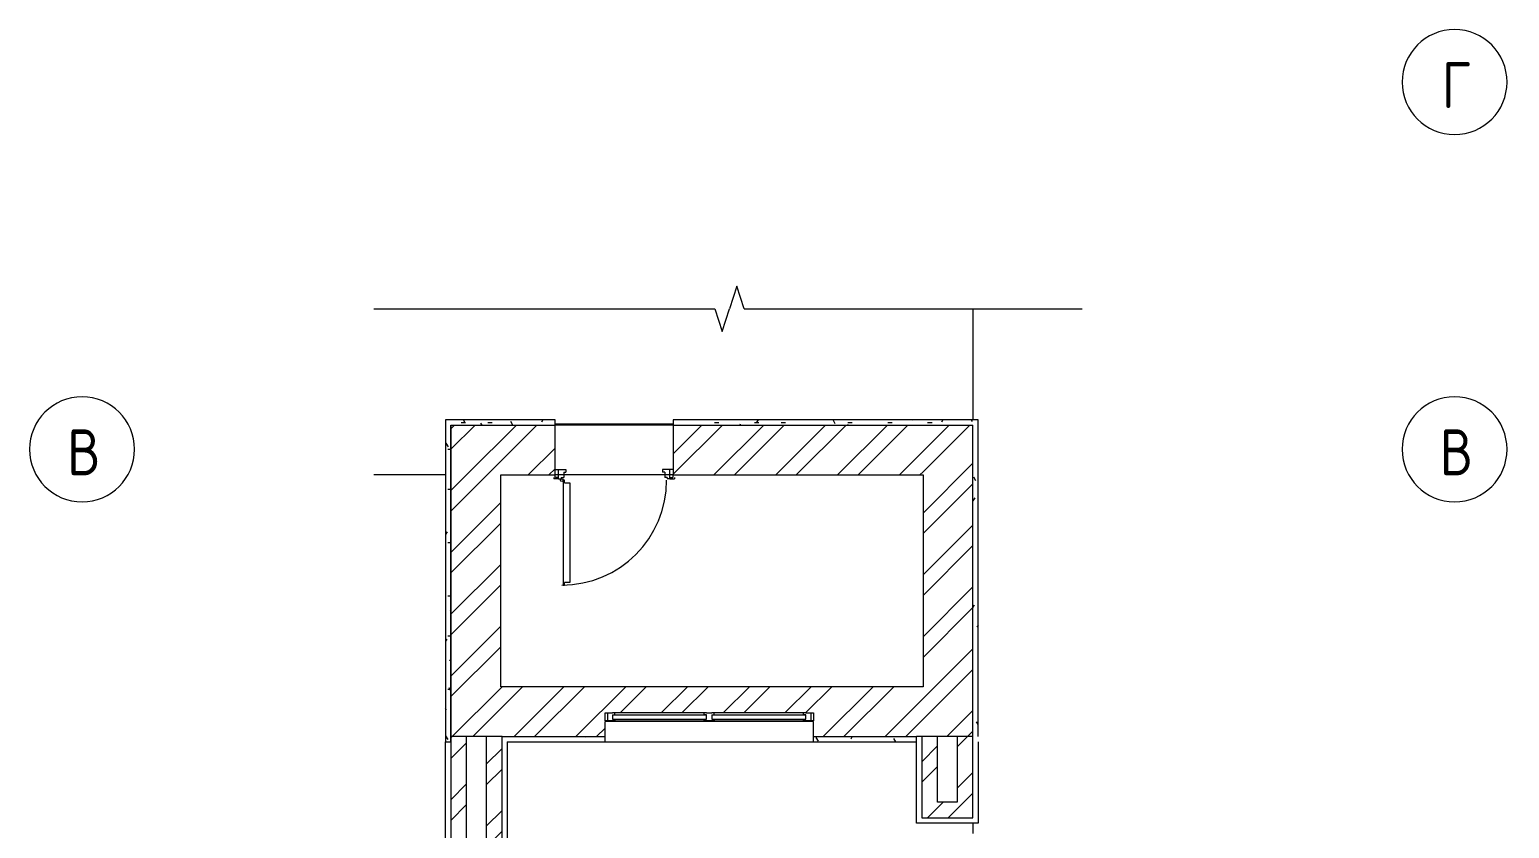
# Model space of a CAD drawing. Header units: millimetres. Extents: x -515342 to 330399, y -224905 to 507333.
# Drawn here: x -416926 to -405644, y 492376 to 498466 of the extents above; entities that cross this region are included whole.
import ezdxf

# ---------------------------------------------------------------- set-up
doc = ezdxf.new("R2010")
doc.units = ezdxf.units.MM
doc.linetypes.add('ASVP_Невидимые', pattern=[5, 3, -2])
for name, color, linetype, lineweight in [('_ Окна', 7, 'Continuous', 0), ('Аннотация', 7, 'Continuous', 0), ('Двери', 7, 'Continuous', 0), ('Крыша', 7, 'Continuous', 0), ('Обобщенные модели', 7, 'Continuous', 0), ('Окна', 7, 'Continuous', 0), ('Оси', 7, 'Continuous', 0), ('Перекрытие', 7, 'Continuous', 0), ('Стены внутренние', 7, 'Continuous', 0), ('Стены наружные', 7, 'Continuous', 0), ('Стены несущие', 7, 'Continuous', 0), ('Стены отделка', 7, 'Continuous', 0), ('Узлы', 7, 'Continuous', 0)]:
    doc.layers.add(name, color=color, linetype=linetype, lineweight=lineweight)
doc.styles.add('GOST Common', font='', dxfattribs={"width": 0.9, "height": 350})
doc.styles.get('GOST Common').set_extended_font_data('GOST Common')
pattern_1 = [(45, (-425928.9, 488866.48), (-235.732, 235.732), []), (45, (-425771.75, 488866.48), (-235.732, 235.732), [])]
pattern_2 = [(0, (-425928.9, 488866.48), (406.4, 101.6), [33.528, -271.272, 33.528, -271.272, -1625.6]), (0, (-425928.9, 488866.48), (406.4, 101.6), [-609.6, 33.528, -576.072, 33.528, -271.272, -711.2]), (0, (-425928.9, 488866.48), (406.4, 101.6), [-1524, 33.528, -169.672, 33.528, -474.472]), (120, (-425776.5, 488917.28), (-291.1882, 301.1527), [33.528, -271.272, 33.528, -271.272, -1625.6]), (120, (-425776.5, 488917.28), (-291.1882, 301.1527), [-609.6, 33.528, -576.072, 33.528, -271.272, -711.2]), (120, (-425776.5, 488917.28), (-291.1882, 301.1527), [-1524, 33.528, -169.672, 33.528, -474.472]), (240, (-425725.7, 489120.48), (-115.2118, -402.7527), [33.528, -271.272, 33.528, -271.272, -1625.6]), (240, (-425725.7, 489120.48), (-115.2118, -402.7527), [-609.6, 33.528, -576.072, 33.528, -271.272, -711.2]), (240, (-425725.7, 489120.48), (-115.2118, -402.7527), [-1524, 33.528, -169.672, 33.528, -474.472])]

# ---------------------------------------------------------------- blocks, each defined once
blk = doc.blocks.new('Дверь_Стальная_1 полотно - АР_Дверь_Внутренняя_850х1920h_коробка__Г_Пр-9822586-О_АР_П_Крыша - фрагмент 1')
at = {"layer": 'Двери', "lineweight": 18}
for p, q in [((-460, -210), (-460, -220)), ((-425, -220), (-460, -220)), ((-425, -150), (-369, -150)), ((-425, -220), (-425, -150)), ((-425, -220), (-405, -220)), ((-405, -210), (-405, -220)), ((-405, -210), (-385, -210)), ((-385, -169), (-385, -210)), ((-385, -169), (-369, -169)), ((-369, -150), (-369, -169)), ((369, -150), (369, -169)), ((425, -150), (369, -150)), ((385, -169), (369, -169)), ((385, -169), (385, -210)), ((405, -210), (385, -210)), ((405, -210), (405, -220)), ((425, -220), (405, -220)), ((425, -220), (425, -150)), ((425, -220), (460, -220)), ((460, -210), (460, -220)), ((-390, -230), (-390, -1030)), ((-380, -230), (-390, -230)), ((-380, -250), (-380, -230)), ((-380, -250), (-339, -250)), ((-339, -250), (-339, -1010)), ((-380, -1030), (-380, -1010)), ((-339, -1010), (-380, -1010)), ((-390, -1030), (-380, -1030))]:
    blk.add_line(p, q, dxfattribs=at)
at = {"layer": 'Двери', "linetype": 'ASVP_Невидимые', "lineweight": 18}
for p, q in [((-450, -150), (-425, -150)), ((-450, -210), (-450, -190)), ((-425, -210), (-450, -210)), ((450, -150), (425, -150)), ((425, -210), (450, -210)), ((450, -210), (450, -190))]:
    blk.add_line(p, q, dxfattribs=at)
at = {"layer": 'Двери', "lineweight": 18}
blk.add_circle((-400, -230), 10, dxfattribs=at)
blk.add_arc((-400, -230), 800, 270, 360, dxfattribs=at)
blk = doc.blocks.new('Окно_ПВХ_2Створки - АР_Окно_ОП_850_h_х1550_2ст-10187613-О_АР_П_Крыша - фрагмент 1')
at = {"layer": '_ Окна'}
for p, q in [((-795, -10), (-737, -10)), ((-795, -70), (-795, -10)), ((-719, -70), (-795, -70)), ((-775, -10), (-775, -70)), ((-719, -10), (-737, -10)), ((-737, -24), (-737, -56)), ((-737, -24), (-20, -24)), ((-737, -24), (-719, -24)), ((-737, -56), (-719, -56)), ((-719, -24), (-719, -10)), ((-719, -56), (-719, -70)), ((-719, -56), (-38, -56)), ((-20, -10), (-38, -10)), ((-38, -24), (-38, -10)), ((-20, -24), (-38, -24)), ((-38, -56), (-20, -56)), ((-38, -70), (-38, -56)), ((38, -70), (-38, -70)), ((-20, -10), (20, -10)), ((-20, -56), (-20, -24)), ((38, -10), (20, -10)), ((20, -24), (20, -56)), ((20, -24), (737, -24)), ((20, -24), (38, -24)), ((20, -56), (38, -56)), ((38, -24), (38, -10)), ((38, -56), (38, -70)), ((38, -56), (719, -56)), ((737, -10), (719, -10)), ((719, -24), (719, -10)), ((737, -24), (719, -24)), ((719, -56), (737, -56)), ((719, -70), (719, -56)), ((795, -70), (719, -70)), ((737, -10), (795, -10)), ((737, -56), (737, -24)), ((775, -10), (775, -70)), ((795, -10), (795, -70))]:
    blk.add_line(p, q, dxfattribs=at)
at = {"layer": 'Окна'}
for p, q in [((-38, -10), (-719, -10)), ((-719, -70), (-38, -70)), ((719, -10), (38, -10)), ((38, -70), (719, -70))]:
    blk.add_line(p, q, dxfattribs=at)
blk = doc.blocks.new('откос_окно_штукатурка - АР_Отделка_Откос-10187838-О_АР_П_Крыша - фрагмент 1')
at = {"layer": 'Обобщенные модели'}
for p, q in [((-795, 0), (-795, 156)), ((795, 156), (-795, 156)), ((795, 0), (795, 156)), ((-795, 0), (795, 0))]:
    blk.add_line(p, q, dxfattribs=at)
blk = doc.blocks.new('Обрыв_Прямоугольник - По умолчанию-9739459-О_АР_П_Крыша - фрагмент 1')
at = {"layer": 'Узлы'}
for p, q in [((117, 0), (2717, 0)), ((2939, 0), (5516, 0)), ((2717, -8507), (117, -8507)), ((5516, -8507), (2939, -8507))]:
    blk.add_line(p, q, dxfattribs=at)
blk = doc.blocks.new('Ось сетки - Круг_Ø8 мм-6577-О_АР_П_Крыша - фрагмент 1')
at = {"layer": 'Оси'}
for start, end in [(360, 180), (180, 360)]:
    blk.add_arc((0, 0), 4, start, end, dxfattribs=at)
blk = doc.blocks.new('Ось сетки - Круг_Ø8 мм-6577-О_АР_П_Крыша - фрагмент 2')
at = {"layer": 'Оси'}
for start, end in [(360, 180), (180, 360)]:
    blk.add_arc((0, 0), 4, start, end, dxfattribs=at)

msp = doc.modelspace()

# ---------------------------------------------------------------- hatches: boundary and pattern name
at = {"layer": 'Стены внутренние'}
h = msp.add_hatch(dxfattribs=at)
h.set_pattern_fill('FP_2', color=256, style=0, pattern_type=2)
h.set_pattern_definition(pattern_2)
h.paths.add_polyline_path([(-409733.903, 495451.4811), (-409693.903, 495451.4811), (-409693.903, 495491.4811), (-412018.903, 495491.4811), (-412018.903, 495451.4811), (-410113.903, 495451.4811)])
h.paths.add_polyline_path([(-412918.903, 495451.4811), (-412918.903, 495491.4811), (-413753.903, 495491.4811), (-413753.903, 495451.4811), (-413713.903, 495451.4811)])
h = msp.add_hatch(dxfattribs=at)
h.set_pattern_fill('FP_2', color=256, style=0, pattern_type=2)
h.set_pattern_definition(pattern_2)
h.paths.add_polyline_path([(-413713.903, 493036.4811), (-413713.903, 495451.4811), (-413753.903, 495451.4811), (-413753.903, 493036.4811)])
h = msp.add_hatch(dxfattribs=at)
h.set_pattern_fill('FP_1', color=256, style=0, pattern_type=2)
h.set_pattern_definition(pattern_1)
h.paths.add_polyline_path([(-413713.903, 495071.4811), (-412918.903, 495071.4811), (-412918.903, 495451.4811), (-413713.903, 495451.4811)])
h.paths.add_polyline_path([(-412018.903, 495071.4811), (-410113.903, 495071.4811), (-410113.903, 495451.4811), (-412018.903, 495451.4811)])
h = msp.add_hatch(dxfattribs=at)
h.set_pattern_fill('FP_1', color=256, style=0, pattern_type=2)
h.set_pattern_definition(pattern_1)
h.paths.add_polyline_path([(-410113.903, 493456.4811), (-409733.903, 493456.4811), (-409733.903, 495451.4811), (-410113.903, 495451.4811), (-410113.903, 493498.4883)])
h = msp.add_hatch(dxfattribs=at)
h.set_pattern_fill('FP_2', color=256, style=0, pattern_type=2)
h.set_pattern_definition(pattern_2)
h.paths.add_polyline_path([(-409733.903, 493076.4811), (-409693.903, 493076.4811), (-409693.903, 495451.4811), (-409733.903, 495451.4811), (-409733.903, 493498.4883)])
h = msp.add_hatch(dxfattribs=at)
h.set_pattern_fill('FP_1', color=256, style=0, pattern_type=2)
h.set_pattern_definition(pattern_1)
h.paths.add_polyline_path([(-413333.903, 493076.4811), (-413333.903, 495071.4811), (-413713.903, 495071.4811), (-413713.903, 493076.4811)])
h = msp.add_hatch(dxfattribs=at)
h.set_pattern_fill('FP_1', color=256, style=0, pattern_type=2)
h.set_pattern_definition(pattern_1)
h.paths.add_polyline_path([(-413323.903, 493076.4811), (-412538.903, 493076.4811), (-412538.903, 493192.4811), (-410948.903, 493192.4811), (-410948.903, 493076.4811), (-409733.903, 493076.4811), (-409733.903, 493456.4811), (-413333.903, 493456.4811), (-413333.903, 493076.4811)])
h.paths.add_polyline_path([(-412538.903, 493196.4811), (-412538.903, 493256.4811), (-410948.903, 493256.4811), (-410948.903, 493196.4811), (-412528.903, 493196.4811)])
h = msp.add_hatch(dxfattribs=at)
h.set_pattern_fill('FP_2', color=256, style=0, pattern_type=2)
h.set_pattern_definition(pattern_2)
h.paths.add_polyline_path([(-410163.903, 493036.4811), (-410163.903, 493076.4811), (-410948.903, 493076.4811), (-410948.903, 493036.4811), (-410250.8837, 493036.4811)])
h.paths.add_polyline_path([(-412950.6094, 493036.4811), (-412538.903, 493036.4811), (-412538.903, 493076.4811), (-413283.903, 493076.4811), (-413283.903, 493036.4811)])
at = {"layer": 'Стены наружные'}
h = msp.add_hatch(dxfattribs=at)
h.set_pattern_fill('FP_1', color=256, style=0, pattern_type=2)
h.set_pattern_definition(pattern_1)
h.paths.add_polyline_path([(-413713.903, 489681.4811), (-413593.903, 489681.4811), (-413593.903, 493076.4811), (-413713.903, 493076.4811), (-413713.903, 489989.3689)])
h = msp.add_hatch(dxfattribs=at)
h.set_pattern_fill('FP_1', color=256, style=0, pattern_type=2)
h.set_pattern_definition(pattern_1)
h.paths.add_polyline_path([(-413323.903, 489681.4811), (-413323.903, 493076.4811), (-413443.903, 493076.4811), (-413443.903, 489681.4811)])
h = msp.add_hatch(dxfattribs=at)
h.set_pattern_fill('FP_1', color=256, style=0, pattern_type=2)
h.set_pattern_definition(pattern_1)
h.paths.add_polyline_path([(-410003.903, 492576.4811), (-410003.903, 493076.4811), (-410123.903, 493076.4811), (-410123.903, 492576.4811)])
h = msp.add_hatch(dxfattribs=at)
h.set_pattern_fill('FP_1', color=256, style=0, pattern_type=2)
h.set_pattern_definition(pattern_1)
h.paths.add_polyline_path([(-409853.903, 492576.4811), (-409733.903, 492576.4811), (-409733.903, 493076.4811), (-409853.903, 493076.4811), (-409853.903, 492621.2085)])
h = msp.add_hatch(dxfattribs=at)
h.set_pattern_fill('FP_1', color=256, style=0, pattern_type=2)
h.set_pattern_definition(pattern_1)
h.paths.add_polyline_path([(-409913.418, 492456.4811), (-409733.903, 492456.4811), (-409733.903, 492576.4811), (-410123.903, 492576.4811), (-410123.903, 492456.4811)])

# ---------------------------------------------------------------- linework, layer by layer
at = {"layer": 'Аннотация'}
for p, q in [((-411534.3819, 496511.59), (-411590.6905, 496338.2897)), ((-411534.3819, 496511.59), (-411590.6905, 496338.2897)), ((-411478.0732, 496338.2897), (-411534.3819, 496511.59)), ((-411478.0732, 496338.2897), (-411534.3819, 496511.59)), ((-411700.6905, 496338.2897), (-411645.6905, 496165.0846)), ((-411700.6905, 496338.2897), (-411645.6905, 496165.0846)), ((-411645.6905, 496165.0846), (-411590.6905, 496338.2897)), ((-411645.6905, 496165.0846), (-411590.6905, 496338.2897))]:
    msp.add_line(p, q, dxfattribs=at)
at = {"layer": 'Крыша'}
for p, q in [((-409733.903, 496338.2897), (-409733.903, 495491.4811)), ((-413753.903, 495071.4811), (-414300.4722, 495071.4811)), ((-409733.903, 492416.4811), (-409733.903, 492336.4212))]:
    msp.add_line(p, q, dxfattribs=at)
at = {"layer": 'Перекрытие'}
msp.add_line((-412018.903, 495071.4811), (-412918.903, 495071.4811), dxfattribs=at)
at = {"layer": 'Стены внутренние'}
for p, q in [((-413753.903, 489521.4811), (-413753.903, 493036.4811)), ((-413753.903, 493036.4811), (-413713.903, 493036.4811)), ((-413713.903, 493036.4811), (-413713.903, 489561.4811)), ((-413323.903, 489561.4811), (-413323.903, 493076.4811)), ((-413323.903, 493076.4811), (-413283.903, 493076.4811)), ((-413283.903, 493036.4811), (-413283.903, 489521.4811)), ((-410163.903, 492416.4811), (-410163.903, 493076.4811)), ((-410123.903, 493076.4811), (-410163.903, 493076.4811)), ((-410123.903, 493076.4811), (-410123.903, 492456.4811)), ((-409733.903, 492456.4811), (-409733.903, 493076.4811)), ((-409693.903, 493036.4811), (-409693.903, 492416.4811)), ((-410123.903, 492456.4811), (-409733.903, 492456.4811)), ((-409693.903, 492416.4811), (-410163.903, 492416.4811))]:
    msp.add_line(p, q, dxfattribs=at)
at = {"layer": 'Стены наружные'}
for p, q in [((-412918.903, 495461.4811), (-412018.903, 495461.4811)), ((-412018.903, 495451.4811), (-412918.903, 495451.4811))]:
    msp.add_line(p, q, dxfattribs=at)
at = {"layer": 'Стены несущие'}
for p, q in [((-413713.903, 495451.4811), (-413713.903, 493036.4811)), ((-413713.903, 495451.4811), (-412918.903, 495451.4811)), ((-412918.903, 495071.4811), (-412918.903, 495451.4811)), ((-412018.903, 495451.4811), (-412018.903, 495071.4811)), ((-412018.903, 495451.4811), (-409733.903, 495451.4811)), ((-409733.903, 493076.4811), (-409733.903, 495451.4811)), ((-413333.903, 495071.4811), (-412918.903, 495071.4811)), ((-413333.903, 493456.4811), (-413333.903, 495071.4811)), ((-412018.903, 495071.4811), (-410113.903, 495071.4811)), ((-410113.903, 495071.4811), (-410113.903, 493456.4811)), ((-410113.903, 493456.4811), (-413333.903, 493456.4811)), ((-413323.903, 493076.4811), (-413713.903, 493076.4811)), ((-413593.903, 489681.4811), (-413593.903, 493076.4811)), ((-413443.903, 493076.4811), (-413443.903, 489681.4811)), ((-413283.903, 493076.4811), (-412538.903, 493076.4811)), ((-410948.903, 493076.4811), (-410163.903, 493076.4811)), ((-409733.903, 493076.4811), (-410123.903, 493076.4811)), ((-410003.903, 492576.4811), (-410003.903, 493076.4811)), ((-409853.903, 493076.4811), (-409853.903, 492576.4811)), ((-409853.903, 492576.4811), (-410003.903, 492576.4811))]:
    msp.add_line(p, q, dxfattribs=at)
at = {"layer": 'Стены отделка'}
for p, q in [((-413753.903, 495491.4811), (-413753.903, 493036.4811)), ((-412918.903, 495491.4811), (-413753.903, 495491.4811)), ((-412918.903, 495451.4811), (-412918.903, 495491.4811)), ((-409693.903, 495491.4811), (-412018.903, 495491.4811)), ((-412018.903, 495491.4811), (-412018.903, 495451.4811)), ((-409693.903, 493076.4811), (-409693.903, 495491.4811)), ((-413713.903, 493036.4811), (-413713.903, 495451.4811)), ((-413283.903, 493036.4811), (-412538.903, 493036.4811)), ((-410948.903, 493036.4811), (-410163.903, 493036.4811))]:
    msp.add_line(p, q, dxfattribs=at)

# ---------------------------------------------------------------- block references
at = {"layer": 'Двери'}
msp.add_blockref('Дверь_Стальная_1 полотно - АР_Дверь_Внутренняя_850х1920h_коробка__Г_Пр-9822586-О_АР_П_Крыша - фрагмент 1', (-412468.903, 495261.4811), dxfattribs=at)
at = {"layer": 'Обобщенные модели'}
msp.add_blockref('откос_окно_штукатурка - АР_Отделка_Откос-10187838-О_АР_П_Крыша - фрагмент 1', (-411743.903, 493036.4811), dxfattribs=at)
at = {"layer": 'Окна'}
msp.add_blockref('Окно_ПВХ_2Створки - АР_Окно_ОП_850_h_х1550_2ст-10187613-О_АР_П_Крыша - фрагмент 1', (-411743.903, 493266.4811), dxfattribs=at)
at = {"layer": 'Оси', "xscale": 99.99999999999993, "yscale": 99.99999999999993, "zscale": 99.99999999999993, "rotation": 269.9999999999994}
for name, p in [('Ось сетки - Круг_Ø8 мм-6577-О_АР_П_Крыша - фрагмент 2', (-406061.8348, 498066.4811)), ('Ось сетки - Круг_Ø8 мм-6577-О_АР_П_Крыша - фрагмент 1', (-416525.6338, 495266.4811)), ('Ось сетки - Круг_Ø8 мм-6577-О_АР_П_Крыша - фрагмент 2', (-406061.8348, 495266.4811))]:
    msp.add_blockref(name, p, dxfattribs=at)
at = {"layer": 'Узлы'}
msp.add_blockref('Обрыв_Прямоугольник - По умолчанию-9739459-О_АР_П_Крыша - фрагмент 1', (-414417.4781, 496338.2897), dxfattribs=at)

# ---------------------------------------------------------------- texts
at = {"layer": 'Оси', "char_height": 350, "attachment_point": 1, "style": 'GOST Common'}
for s, insert, width in [('\\fGOST Common|b0|i0|c204|p34|;\\W.9;Г', (-406160.3077, 498219.068), 274.177125), ('\\fGOST Common|b0|i0|c204|p34|;\\W.9;В', (-416638.9567, 495419.068), 310.253062), ('\\fGOST Common|b0|i0|c204|p34|;\\W.9;В', (-406175.1577, 495419.068), 310.253062)]:
    msp.add_mtext(s, dxfattribs=dict(at, insert=insert, width=width))

doc.saveas('drawing.dxf')
